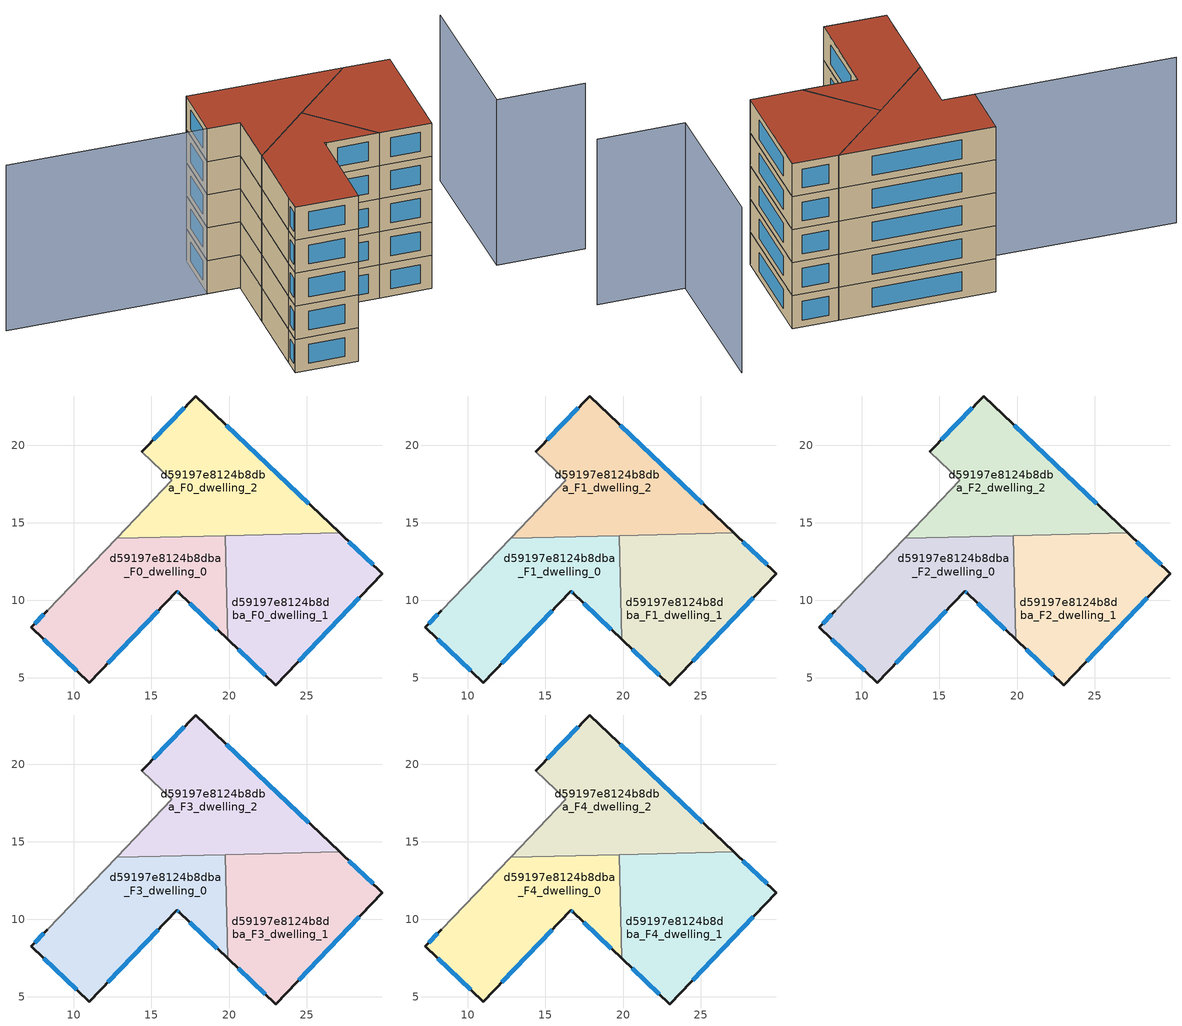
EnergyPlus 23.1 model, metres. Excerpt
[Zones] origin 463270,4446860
d59197e8124b8dba_F0_dwelling_0
 floor ground (EU_floor_Construction): 19.76,14.17 19.91,7.48 16.78,10.46 16.64,10.59 10.99,4.7 7.25,8.25 8.28,9.34 12.76,14.01 z0
 wall outside (EU_wall_Construction): 8.28,9.34 7.25,8.25 10.99,4.7 16.64,10.59 16.78,10.46 19.91,7.48 z0:3
 wall adiabatic (EU_wall_Construction): 12.76,14.01 8.28,9.34 z0:3
 wall to d59197e8124b8dba_F0_dwelling_1 (EU_wall_Construction): 19.91,7.48 19.76,14.17 z0:3
 wall to d59197e8124b8dba_F0_dwelling_2 (EU_wall_Construction): 19.76,14.17 12.76,14.01 z0:3
 window (EU_Window_Construction): 8.05,7.49 10.19,5.46 / 8.06,9.1 7.47,8.49 / 17.45,9.82 19.24,8.12 / 16.67,10.57 16.75,10.49 / 12.2,5.96 15.43,9.33 z0.64:2.36
d59197e8124b8dba_F0_dwelling_1
 floor ground (EU_floor_Construction): 29.87,11.72 23,4.55 19.91,7.48 19.76,14.17 27.12,14.34 z0
 wall outside (EU_wall_Construction): 19.91,7.48 23,4.55 29.87,11.72 27.12,14.34 z0:3
 wall to d59197e8124b8dba_F0_dwelling_2 (EU_wall_Construction): 27.12,14.34 19.76,14.17 z0:3
 window (EU_Window_Construction): 24.47,6.08 28.4,10.18 / 20.57,6.85 22.34,5.18 / 29.28,12.28 27.71,13.78 z0.64:2.36
d59197e8124b8dba_F0_dwelling_2
 floor ground (EU_floor_Construction): 27.12,14.34 12.76,14.01 16.32,17.72 14.39,19.56 17.84,23.16 z0
 wall outside (EU_wall_Construction): 27.12,14.34 17.84,23.16 14.39,19.56 z0:3
 wall adiabatic (EU_wall_Construction): 14.39,19.56 16.32,17.72 12.76,14.01 z0:3
 window (EU_Window_Construction): 25.13,16.23 19.83,21.27 / 17.1,22.39 15.13,20.33 z0.64:2.36
d59197e8124b8dba_F1_dwelling_0
 floor to d59197e8124b8dba_F0_dwelling_0 (EU_floor_Construction): 19.76,14.17 19.91,7.48 16.78,10.46 16.64,10.59 10.99,4.7 7.25,8.25 8.28,9.34 12.76,14.01 z3
 wall outside (EU_wall_Construction): 8.28,9.34 7.25,8.25 10.99,4.7 16.64,10.59 16.78,10.46 19.91,7.48 z3:6
 wall adiabatic (EU_wall_Construction): 12.76,14.01 8.28,9.34 z3:6
 wall to d59197e8124b8dba_F1_dwelling_1 (EU_wall_Construction): 19.91,7.48 19.76,14.17 z3:6
 wall to d59197e8124b8dba_F1_dwelling_2 (EU_wall_Construction): 19.76,14.17 12.76,14.01 z3:6
 window (EU_Window_Construction): 8.05,7.49 10.19,5.46 / 8.06,9.1 7.47,8.49 / 17.45,9.82 19.24,8.12 / 16.67,10.57 16.75,10.49 / 12.2,5.96 15.43,9.33 z3.64:5.36
d59197e8124b8dba_F1_dwelling_1
 floor to d59197e8124b8dba_F0_dwelling_1 (EU_floor_Construction): 29.87,11.72 23,4.55 19.91,7.48 19.76,14.17 27.12,14.34 z3
 wall outside (EU_wall_Construction): 19.91,7.48 23,4.55 29.87,11.72 27.12,14.34 z3:6
 wall to d59197e8124b8dba_F1_dwelling_2 (EU_wall_Construction): 27.12,14.34 19.76,14.17 z3:6
 window (EU_Window_Construction): 24.47,6.08 28.4,10.18 / 20.57,6.85 22.34,5.18 / 29.28,12.28 27.71,13.78 z3.64:5.36
d59197e8124b8dba_F1_dwelling_2
 floor to d59197e8124b8dba_F0_dwelling_2 (EU_floor_Construction): 27.12,14.34 12.76,14.01 16.32,17.72 14.39,19.56 17.84,23.16 z3
 wall outside (EU_wall_Construction): 27.12,14.34 17.84,23.16 14.39,19.56 z3:6
 wall adiabatic (EU_wall_Construction): 14.39,19.56 16.32,17.72 12.76,14.01 z3:6
 window (EU_Window_Construction): 25.13,16.23 19.83,21.27 / 17.1,22.39 15.13,20.33 z3.64:5.36
d59197e8124b8dba_F2_dwelling_0
 floor to d59197e8124b8dba_F1_dwelling_0 (EU_floor_Construction): 19.76,14.17 19.91,7.48 16.78,10.46 16.64,10.59 10.99,4.7 7.25,8.25 8.28,9.34 12.76,14.01 z6
 wall outside (EU_wall_Construction): 8.28,9.34 7.25,8.25 10.99,4.7 16.64,10.59 16.78,10.46 19.91,7.48 z6:9
 wall adiabatic (EU_wall_Construction): 12.76,14.01 8.28,9.34 z6:9
 wall to d59197e8124b8dba_F2_dwelling_1 (EU_wall_Construction): 19.91,7.48 19.76,14.17 z6:9
 wall to d59197e8124b8dba_F2_dwelling_2 (EU_wall_Construction): 19.76,14.17 12.76,14.01 z6:9
 window (EU_Window_Construction): 8.05,7.49 10.19,5.46 / 8.06,9.1 7.47,8.49 / 17.45,9.82 19.24,8.12 / 16.67,10.57 16.75,10.49 / 12.2,5.96 15.43,9.33 z6.64:8.36
d59197e8124b8dba_F2_dwelling_1
 floor to d59197e8124b8dba_F1_dwelling_1 (EU_floor_Construction): 29.87,11.72 23,4.55 19.91,7.48 19.76,14.17 27.12,14.34 z6
 wall outside (EU_wall_Construction): 19.91,7.48 23,4.55 29.87,11.72 27.12,14.34 z6:9
 wall to d59197e8124b8dba_F2_dwelling_2 (EU_wall_Construction): 27.12,14.34 19.76,14.17 z6:9
 window (EU_Window_Construction): 24.47,6.08 28.4,10.18 / 20.57,6.85 22.34,5.18 / 29.28,12.28 27.71,13.78 z6.64:8.36
d59197e8124b8dba_F2_dwelling_2
 floor to d59197e8124b8dba_F1_dwelling_2 (EU_floor_Construction): 27.12,14.34 12.76,14.01 16.32,17.72 14.39,19.56 17.84,23.16 z6
 wall outside (EU_wall_Construction): 27.12,14.34 17.84,23.16 14.39,19.56 z6:9
 wall adiabatic (EU_wall_Construction): 14.39,19.56 16.32,17.72 12.76,14.01 z6:9
 window (EU_Window_Construction): 25.13,16.23 19.83,21.27 / 17.1,22.39 15.13,20.33 z6.64:8.36
d59197e8124b8dba_F3_dwelling_0
 floor to d59197e8124b8dba_F2_dwelling_0 (EU_floor_Construction): 19.76,14.17 19.91,7.48 16.78,10.46 16.64,10.59 10.99,4.7 7.25,8.25 8.28,9.34 12.76,14.01 z9
 wall outside (EU_wall_Construction): 8.28,9.34 7.25,8.25 10.99,4.7 16.64,10.59 16.78,10.46 19.91,7.48 z9:12
 wall adiabatic (EU_wall_Construction): 12.76,14.01 8.28,9.34 z9:12
 wall to d59197e8124b8dba_F3_dwelling_1 (EU_wall_Construction): 19.91,7.48 19.76,14.17 z9:12
 wall to d59197e8124b8dba_F3_dwelling_2 (EU_wall_Construction): 19.76,14.17 12.76,14.01 z9:12
 window (EU_Window_Construction): 8.05,7.49 10.19,5.46 / 8.06,9.1 7.47,8.49 / 17.45,9.82 19.24,8.12 / 16.67,10.57 16.75,10.49 / 12.2,5.96 15.43,9.33 z9.64:11.36
d59197e8124b8dba_F3_dwelling_1
 floor to d59197e8124b8dba_F2_dwelling_1 (EU_floor_Construction): 29.87,11.72 23,4.55 19.91,7.48 19.76,14.17 27.12,14.34 z9
 wall outside (EU_wall_Construction): 19.91,7.48 23,4.55 29.87,11.72 27.12,14.34 z9:12
 wall to d59197e8124b8dba_F3_dwelling_2 (EU_wall_Construction): 27.12,14.34 19.76,14.17 z9:12
 window (EU_Window_Construction): 24.47,6.08 28.4,10.18 / 20.57,6.85 22.34,5.18 / 29.28,12.28 27.71,13.78 z9.64:11.36
d59197e8124b8dba_F3_dwelling_2
 floor to d59197e8124b8dba_F2_dwelling_2 (EU_floor_Construction): 27.12,14.34 12.76,14.01 16.32,17.72 14.39,19.56 17.84,23.16 z9
 wall outside (EU_wall_Construction): 27.12,14.34 17.84,23.16 14.39,19.56 z9:12
 wall adiabatic (EU_wall_Construction): 14.39,19.56 16.32,17.72 12.76,14.01 z9:12
 window (EU_Window_Construction): 25.13,16.23 19.83,21.27 / 17.1,22.39 15.13,20.33 z9.64:11.36
d59197e8124b8dba_F4_dwelling_0
 floor to d59197e8124b8dba_F3_dwelling_0 (EU_floor_Construction): 19.76,14.17 19.91,7.48 16.78,10.46 16.64,10.59 10.99,4.7 7.25,8.25 8.28,9.34 12.76,14.01 z12
 wall outside (EU_wall_Construction): 8.28,9.34 7.25,8.25 10.99,4.7 16.64,10.59 16.78,10.46 19.91,7.48 z12:15
 wall adiabatic (EU_wall_Construction): 12.76,14.01 8.28,9.34 z12:15
 wall to d59197e8124b8dba_F4_dwelling_1 (EU_wall_Construction): 19.91,7.48 19.76,14.17 z12:15
 wall to d59197e8124b8dba_F4_dwelling_2 (EU_wall_Construction): 19.76,14.17 12.76,14.01 z12:15
 window (EU_Window_Construction): 8.05,7.49 10.19,5.46 / 8.06,9.1 7.47,8.49 / 17.45,9.82 19.24,8.12 / 16.67,10.57 16.75,10.49 / 12.2,5.96 15.43,9.33 z12.64:14.36
 roof outside (EU_roof_Construction): 19.91,7.48 19.76,14.17 12.76,14.01 8.28,9.34 7.25,8.25 10.99,4.7 16.64,10.59 16.78,10.46 z15
d59197e8124b8dba_F4_dwelling_1
 floor to d59197e8124b8dba_F3_dwelling_1 (EU_floor_Construction): 29.87,11.72 23,4.55 19.91,7.48 19.76,14.17 27.12,14.34 z12
 wall outside (EU_wall_Construction): 19.91,7.48 23,4.55 29.87,11.72 27.12,14.34 z12:15
 wall to d59197e8124b8dba_F4_dwelling_2 (EU_wall_Construction): 27.12,14.34 19.76,14.17 z12:15
 window (EU_Window_Construction): 24.47,6.08 28.4,10.18 / 20.57,6.85 22.34,5.18 / 29.28,12.28 27.71,13.78 z12.64:14.36
 roof outside (EU_roof_Construction): 23,4.55 29.87,11.72 27.12,14.34 19.76,14.17 19.91,7.48 z15
d59197e8124b8dba_F4_dwelling_2
 floor to d59197e8124b8dba_F3_dwelling_2 (EU_floor_Construction): 27.12,14.34 12.76,14.01 16.32,17.72 14.39,19.56 17.84,23.16 z12
 wall outside (EU_wall_Construction): 27.12,14.34 17.84,23.16 14.39,19.56 z12:15
 wall adiabatic (EU_wall_Construction): 14.39,19.56 16.32,17.72 12.76,14.01 z12:15
 window (EU_Window_Construction): 25.13,16.23 19.83,21.27 / 17.1,22.39 15.13,20.33 z12.64:14.36
 roof outside (EU_roof_Construction): 27.12,14.34 17.84,23.16 14.39,19.56 16.32,17.72 12.76,14.01 z15
shading: 33.61,-3.3 28.35,1.66 / 28.35,1.66 37.32,11.18 / 2.47,30.9 16.32,17.72 / 16.32,17.72 8.31,9.3 z0:15
[Building]
EU S2 Campaign: North Axis=0; Terrain=City; Solar Distribution=FullExterior
[Site:Location]
Yerevan-Zvartnots.Intl.AP: Latitude=40.15; Longitude=44.383; Time Zone=4; Elevation=854
[SizingPeriod:WeatherFileDays]
AnnualSizingPeriod: Begin Month=1; Begin Day of Month=1; End Month=12; End Day of Month=31; Day of Week for Start Day=Monday; Use Weather File Daylight Saving Period=No; Use Weather File Rain and Snow Indicators=No
[MATERIAL]
EU_InternalMass_Material: Roughness=MediumRough; Thickness=0.1; Conductivity=1; Density=1800; Specific Heat=900; Thermal Absorptance=0.9; Solar Absorptance=0.7; Visible Absorptance=0.7
[MATERIAL:NOMASS] Roughness=MediumRough; Thermal Absorptance=0.9; Solar Absorptance=0.7; Visible Absorptance=0.7
Name | Thermal Resistance
EU_wall_NoMass | 1.05043
EU_roof_NoMass | 1.45357
EU_floor_NoMass | 0.478065
[WINDOWMATERIAL:SIMPLEGLAZINGSYSTEM]
EU_Window_SimpleGlazing: UFactor=2.5566; Solar Heat Gain Coefficient=0.75; Visible Transmittance=0.75
[CONSTRUCTION]
EU_wall_Construction: EU_wall_NoMass
EU_roof_Construction: EU_roof_NoMass
EU_floor_Construction: EU_floor_NoMass
EU_Window_Construction: EU_Window_SimpleGlazing
EU_InternalMass_Construction: EU_InternalMass_Material
[ZONE] Type=1; Multiplier=1; Ceiling Height=autocalculate; Floor Area=autocalculate; Part of Total Floor Area=Yes
Name | Volume
d59197e8124b8dba_F0_dwelling_0; d59197e8124b8dba_F1_dwelling_0; d59197e8124b8dba_F2_dwelling_0; d59197e8124b8dba_F3_dwelling_0; d59197e8124b8dba_F4_dwelling_0; d59197e8124b8dba_F0_dwelling_1; d59197e8124b8dba_F1_dwelling_1; d59197e8124b8dba_F2_dwelling_1; d59197e8124b8dba_F3_dwelling_1; d59197e8124b8dba_F4_dwelling_1 | 194.03
d59197e8124b8dba_F0_dwelling_2; d59197e8124b8dba_F1_dwelling_2; d59197e8124b8dba_F2_dwelling_2; d59197e8124b8dba_F3_dwelling_2; d59197e8124b8dba_F4_dwelling_2 | 194.008
[INTERNALMASS] Construction=EU_InternalMass_Construction
Name | Zone or ZoneList | Surface Area
d59197e8124b8dba_F0_dwelling_0_EU_InternalMass | d59197e8124b8dba_F0_dwelling_0 | 64.6778
d59197e8124b8dba_F0_dwelling_1_EU_InternalMass | d59197e8124b8dba_F0_dwelling_1 | 64.6779
d59197e8124b8dba_F0_dwelling_2_EU_InternalMass | d59197e8124b8dba_F0_dwelling_2 | 64.6692
d59197e8124b8dba_F1_dwelling_0_EU_InternalMass | d59197e8124b8dba_F1_dwelling_0 | 64.6778
d59197e8124b8dba_F1_dwelling_1_EU_InternalMass | d59197e8124b8dba_F1_dwelling_1 | 64.6779
d59197e8124b8dba_F1_dwelling_2_EU_InternalMass | d59197e8124b8dba_F1_dwelling_2 | 64.6692
d59197e8124b8dba_F2_dwelling_0_EU_InternalMass | d59197e8124b8dba_F2_dwelling_0 | 64.6778
d59197e8124b8dba_F2_dwelling_1_EU_InternalMass | d59197e8124b8dba_F2_dwelling_1 | 64.6779
d59197e8124b8dba_F2_dwelling_2_EU_InternalMass | d59197e8124b8dba_F2_dwelling_2 | 64.6692
d59197e8124b8dba_F3_dwelling_0_EU_InternalMass | d59197e8124b8dba_F3_dwelling_0 | 64.6778
d59197e8124b8dba_F3_dwelling_1_EU_InternalMass | d59197e8124b8dba_F3_dwelling_1 | 64.6779
d59197e8124b8dba_F3_dwelling_2_EU_InternalMass | d59197e8124b8dba_F3_dwelling_2 | 64.6692
d59197e8124b8dba_F4_dwelling_0_EU_InternalMass | d59197e8124b8dba_F4_dwelling_0 | 64.6778
d59197e8124b8dba_F4_dwelling_1_EU_InternalMass | d59197e8124b8dba_F4_dwelling_1 | 64.6779
d59197e8124b8dba_F4_dwelling_2_EU_InternalMass | d59197e8124b8dba_F4_dwelling_2 | 64.6692
[OTHEREQUIPMENT] Fuel Type=Electricity; Design Level Calculation Method=Watts/Area; Power per Zone Floor Area=1; Fraction Latent=0; Fraction Radiant=0; Fraction Lost=0; Carbon Dioxide Generation Rate=0; EndUse Subcategory=EU_Step8_InternalGains
Name | Zone or ZoneList or Space or SpaceList | Schedule
EU_Step8_InternalGain_d59197e8124b8dba_F0_dwelling_0_f000 | d59197e8124b8dba_F0_dwelling_0 | EU_Step8_GainSchedule_d59197e8124b8dba_F0_dwelling_0_f000
EU_Step8_InternalGain_d59197e8124b8dba_F0_dwelling_1_f000 | d59197e8124b8dba_F0_dwelling_1 | EU_Step8_GainSchedule_d59197e8124b8dba_F0_dwelling_1_f000
EU_Step8_InternalGain_d59197e8124b8dba_F0_dwelling_2_f000 | d59197e8124b8dba_F0_dwelling_2 | EU_Step8_GainSchedule_d59197e8124b8dba_F0_dwelling_2_f000
EU_Step8_InternalGain_d59197e8124b8dba_F1_dwelling_0_f000 | d59197e8124b8dba_F1_dwelling_0 | EU_Step8_GainSchedule_d59197e8124b8dba_F1_dwelling_0_f000
EU_Step8_InternalGain_d59197e8124b8dba_F1_dwelling_1_f000 | d59197e8124b8dba_F1_dwelling_1 | EU_Step8_GainSchedule_d59197e8124b8dba_F1_dwelling_1_f000
EU_Step8_InternalGain_d59197e8124b8dba_F1_dwelling_2_f000 | d59197e8124b8dba_F1_dwelling_2 | EU_Step8_GainSchedule_d59197e8124b8dba_F1_dwelling_2_f000
EU_Step8_InternalGain_d59197e8124b8dba_F2_dwelling_0_f000 | d59197e8124b8dba_F2_dwelling_0 | EU_Step8_GainSchedule_d59197e8124b8dba_F2_dwelling_0_f000
EU_Step8_InternalGain_d59197e8124b8dba_F2_dwelling_1_f000 | d59197e8124b8dba_F2_dwelling_1 | EU_Step8_GainSchedule_d59197e8124b8dba_F2_dwelling_1_f000
EU_Step8_InternalGain_d59197e8124b8dba_F2_dwelling_2_f000 | d59197e8124b8dba_F2_dwelling_2 | EU_Step8_GainSchedule_d59197e8124b8dba_F2_dwelling_2_f000
EU_Step8_InternalGain_d59197e8124b8dba_F3_dwelling_0_f000 | d59197e8124b8dba_F3_dwelling_0 | EU_Step8_GainSchedule_d59197e8124b8dba_F3_dwelling_0_f000
EU_Step8_InternalGain_d59197e8124b8dba_F3_dwelling_1_f000 | d59197e8124b8dba_F3_dwelling_1 | EU_Step8_GainSchedule_d59197e8124b8dba_F3_dwelling_1_f000
EU_Step8_InternalGain_d59197e8124b8dba_F3_dwelling_2_f000 | d59197e8124b8dba_F3_dwelling_2 | EU_Step8_GainSchedule_d59197e8124b8dba_F3_dwelling_2_f000
EU_Step8_InternalGain_d59197e8124b8dba_F4_dwelling_0_f000 | d59197e8124b8dba_F4_dwelling_0 | EU_Step8_GainSchedule_d59197e8124b8dba_F4_dwelling_0_f000
EU_Step8_InternalGain_d59197e8124b8dba_F4_dwelling_1_f000 | d59197e8124b8dba_F4_dwelling_1 | EU_Step8_GainSchedule_d59197e8124b8dba_F4_dwelling_1_f000
EU_Step8_InternalGain_d59197e8124b8dba_F4_dwelling_2_f000 | d59197e8124b8dba_F4_dwelling_2 | EU_Step8_GainSchedule_d59197e8124b8dba_F4_dwelling_2_f000
[ZONEVENTILATION:DESIGNFLOWRATE] Schedule=EU_AlwaysOn; Design Flow Rate Calculation Method=AirChanges/Hour; Air Changes per Hour=0.557805; Ventilation Type=Natural; Fan Pressure Rise=0; Fan Total Efficiency=1; Constant Term Coefficient=1; Temperature Term Coefficient=0; Velocity Term Coefficient=0; Velocity Squared Term Coefficient=0; Minimum Indoor Temperature=-100; Maximum Indoor Temperature=100; Delta Temperature=-100; Minimum Outdoor Temperature=-100; Maximum Outdoor Temperature=100; Maximum Wind Speed=40
Name | Zone or ZoneList or Space or SpaceList
EU_ConstantAir_d59197e8124b8dba_F0_dwelling_0 | d59197e8124b8dba_F0_dwelling_0
EU_ConstantAir_d59197e8124b8dba_F0_dwelling_1 | d59197e8124b8dba_F0_dwelling_1
EU_ConstantAir_d59197e8124b8dba_F0_dwelling_2 | d59197e8124b8dba_F0_dwelling_2
EU_ConstantAir_d59197e8124b8dba_F1_dwelling_0 | d59197e8124b8dba_F1_dwelling_0
EU_ConstantAir_d59197e8124b8dba_F1_dwelling_1 | d59197e8124b8dba_F1_dwelling_1
EU_ConstantAir_d59197e8124b8dba_F1_dwelling_2 | d59197e8124b8dba_F1_dwelling_2
EU_ConstantAir_d59197e8124b8dba_F2_dwelling_0 | d59197e8124b8dba_F2_dwelling_0
EU_ConstantAir_d59197e8124b8dba_F2_dwelling_1 | d59197e8124b8dba_F2_dwelling_1
EU_ConstantAir_d59197e8124b8dba_F2_dwelling_2 | d59197e8124b8dba_F2_dwelling_2
EU_ConstantAir_d59197e8124b8dba_F3_dwelling_0 | d59197e8124b8dba_F3_dwelling_0
EU_ConstantAir_d59197e8124b8dba_F3_dwelling_1 | d59197e8124b8dba_F3_dwelling_1
EU_ConstantAir_d59197e8124b8dba_F3_dwelling_2 | d59197e8124b8dba_F3_dwelling_2
EU_ConstantAir_d59197e8124b8dba_F4_dwelling_0 | d59197e8124b8dba_F4_dwelling_0
EU_ConstantAir_d59197e8124b8dba_F4_dwelling_1 | d59197e8124b8dba_F4_dwelling_1
EU_ConstantAir_d59197e8124b8dba_F4_dwelling_2 | d59197e8124b8dba_F4_dwelling_2
[HVACTEMPLATE:THERMOSTAT] Constant Heating Setpoint=20; Constant Cooling Setpoint=50
EU_HeatOnly_d59197e8124b8dba_F0_dwelling_0; EU_HeatOnly_d59197e8124b8dba_F0_dwelling_1; EU_HeatOnly_d59197e8124b8dba_F0_dwelling_2; EU_HeatOnly_d59197e8124b8dba_F1_dwelling_0; EU_HeatOnly_d59197e8124b8dba_F1_dwelling_1; EU_HeatOnly_d59197e8124b8dba_F1_dwelling_2; EU_HeatOnly_d59197e8124b8dba_F2_dwelling_0; EU_HeatOnly_d59197e8124b8dba_F2_dwelling_1; EU_HeatOnly_d59197e8124b8dba_F2_dwelling_2; EU_HeatOnly_d59197e8124b8dba_F3_dwelling_0; EU_HeatOnly_d59197e8124b8dba_F3_dwelling_1; EU_HeatOnly_d59197e8124b8dba_F3_dwelling_2; EU_HeatOnly_d59197e8124b8dba_F4_dwelling_0; EU_HeatOnly_d59197e8124b8dba_F4_dwelling_1; EU_HeatOnly_d59197e8124b8dba_F4_dwelling_2
[HVACTEMPLATE:ZONE:IDEALLOADSAIRSYSTEM] System Availability Schedule=EU_AlwaysOn; Maximum Heating Supply Air Temperature=50; Minimum Cooling Supply Air Temperature=13; Maximum Heating Supply Air Humidity Ratio=0.0156; Minimum Cooling Supply Air Humidity Ratio=0.0077; Heating Limit=NoLimit; Cooling Limit=NoLimit; Heating Availability Schedule=EU_AlwaysOn; Cooling Availability Schedule=EU_CoolingOff; Dehumidification Control Type=ConstantSensibleHeatRatio; Cooling Sensible Heat Ratio=0.7; Dehumidification Setpoint=60; Humidification Control Type=None; Humidification Setpoint=30; Outdoor Air Method=None; Outdoor Air Flow Rate per Person=0.00944; Outdoor Air Flow Rate per Zone Floor Area=0; Outdoor Air Flow Rate per Zone=0; Demand Controlled Ventilation Type=None; Outdoor Air Economizer Type=NoEconomizer; Heat Recovery Type=None; Sensible Heat Recovery Effectiveness=0.7; Latent Heat Recovery Effectiveness=0.65
Name | Template Thermostat
d59197e8124b8dba_F0_dwelling_0 | EU_HeatOnly_d59197e8124b8dba_F0_dwelling_0
d59197e8124b8dba_F0_dwelling_1 | EU_HeatOnly_d59197e8124b8dba_F0_dwelling_1
d59197e8124b8dba_F0_dwelling_2 | EU_HeatOnly_d59197e8124b8dba_F0_dwelling_2
d59197e8124b8dba_F1_dwelling_0 | EU_HeatOnly_d59197e8124b8dba_F1_dwelling_0
d59197e8124b8dba_F1_dwelling_1 | EU_HeatOnly_d59197e8124b8dba_F1_dwelling_1
d59197e8124b8dba_F1_dwelling_2 | EU_HeatOnly_d59197e8124b8dba_F1_dwelling_2
d59197e8124b8dba_F2_dwelling_0 | EU_HeatOnly_d59197e8124b8dba_F2_dwelling_0
d59197e8124b8dba_F2_dwelling_1 | EU_HeatOnly_d59197e8124b8dba_F2_dwelling_1
d59197e8124b8dba_F2_dwelling_2 | EU_HeatOnly_d59197e8124b8dba_F2_dwelling_2
d59197e8124b8dba_F3_dwelling_0 | EU_HeatOnly_d59197e8124b8dba_F3_dwelling_0
d59197e8124b8dba_F3_dwelling_1 | EU_HeatOnly_d59197e8124b8dba_F3_dwelling_1
d59197e8124b8dba_F3_dwelling_2 | EU_HeatOnly_d59197e8124b8dba_F3_dwelling_2
d59197e8124b8dba_F4_dwelling_0 | EU_HeatOnly_d59197e8124b8dba_F4_dwelling_0
d59197e8124b8dba_F4_dwelling_1 | EU_HeatOnly_d59197e8124b8dba_F4_dwelling_1
d59197e8124b8dba_F4_dwelling_2 | EU_HeatOnly_d59197e8124b8dba_F4_dwelling_2
[SIZING:ZONE] Zone Cooling Design Supply Air Temperature Input Method=SupplyAirTemperature; Zone Cooling Design Supply Air Temperature=13; Zone Heating Design Supply Air Temperature Input Method=SupplyAirTemperature; Zone Heating Design Supply Air Temperature=50; Zone Cooling Design Supply Air Humidity Ratio=0.008; Zone Heating Design Supply Air Humidity Ratio=0.008; Cooling Design Air Flow Method=DesignDay; Cooling Design Air Flow Rate=0; Cooling Minimum Air Flow per Zone Floor Area=0.000762; Cooling Minimum Air Flow=0; Cooling Minimum Air Flow Fraction=0.2; Heating Design Air Flow Method=DesignDay; Heating Design Air Flow Rate=0; Heating Maximum Air Flow per Zone Floor Area=0.002032; Heating Maximum Air Flow=0.141576; Heating Maximum Air Flow Fraction=0.3; Account for Dedicated Outdoor Air System=No; Dedicated Outdoor Air System Control Strategy=NeutralSupplyAir; Dedicated Outdoor Air Low Setpoint Temperature for Design=autosize; Dedicated Outdoor Air High Setpoint Temperature for Design=autosize; Zone Load Sizing Method=Sensible Load Only No Latent Load; Zone Latent Cooling Design Supply Air Humidity Ratio Input Method=HumidityRatioDifference; Zone Cooling Design Supply Air Humidity Ratio Difference=0.005; Zone Latent Heating Design Supply Air Humidity Ratio Input Method=HumidityRatioDifference; Zone Humidification Design Supply Air Humidity Ratio Difference=0.005
d59197e8124b8dba_F0_dwelling_0; d59197e8124b8dba_F0_dwelling_1; d59197e8124b8dba_F0_dwelling_2; d59197e8124b8dba_F1_dwelling_0; d59197e8124b8dba_F1_dwelling_1; d59197e8124b8dba_F1_dwelling_2; d59197e8124b8dba_F2_dwelling_0; d59197e8124b8dba_F2_dwelling_1; d59197e8124b8dba_F2_dwelling_2; d59197e8124b8dba_F3_dwelling_0; d59197e8124b8dba_F3_dwelling_1; d59197e8124b8dba_F3_dwelling_2; d59197e8124b8dba_F4_dwelling_0; d59197e8124b8dba_F4_dwelling_1; d59197e8124b8dba_F4_dwelling_2
[SCHEDULE:CONSTANT]
Name | Hourly Value
EU_AlwaysOn | 1
EU_CoolingOff | 0
[SCHEDULE:FILE] Column Number=1; Rows to Skip at Top=0; Number of Hours of Data=8760; Column Separator=Comma; Interpolate to Timestep=No; Minutes per Item=60; Adjust Schedule for Daylight Savings=Yes
Name | File
EU_Step8_GainSchedule_d59197e8124b8dba_F0_dwelling_0_f000 | ../../schedules/d59197e8124b8dba/d59197e8124b8dba_F0_dwelling_0_f000_gain.csv
EU_Step8_GainSchedule_d59197e8124b8dba_F0_dwelling_1_f000 | ../../schedules/d59197e8124b8dba/d59197e8124b8dba_F0_dwelling_1_f000_gain.csv
EU_Step8_GainSchedule_d59197e8124b8dba_F0_dwelling_2_f000 | ../../schedules/d59197e8124b8dba/d59197e8124b8dba_F0_dwelling_2_f000_gain.csv
EU_Step8_GainSchedule_d59197e8124b8dba_F1_dwelling_0_f000 | ../../schedules/d59197e8124b8dba/d59197e8124b8dba_F1_dwelling_0_f000_gain.csv
EU_Step8_GainSchedule_d59197e8124b8dba_F1_dwelling_1_f000 | ../../schedules/d59197e8124b8dba/d59197e8124b8dba_F1_dwelling_1_f000_gain.csv
EU_Step8_GainSchedule_d59197e8124b8dba_F1_dwelling_2_f000 | ../../schedules/d59197e8124b8dba/d59197e8124b8dba_F1_dwelling_2_f000_gain.csv
EU_Step8_GainSchedule_d59197e8124b8dba_F2_dwelling_0_f000 | ../../schedules/d59197e8124b8dba/d59197e8124b8dba_F2_dwelling_0_f000_gain.csv
EU_Step8_GainSchedule_d59197e8124b8dba_F2_dwelling_1_f000 | ../../schedules/d59197e8124b8dba/d59197e8124b8dba_F2_dwelling_1_f000_gain.csv
EU_Step8_GainSchedule_d59197e8124b8dba_F2_dwelling_2_f000 | ../../schedules/d59197e8124b8dba/d59197e8124b8dba_F2_dwelling_2_f000_gain.csv
EU_Step8_GainSchedule_d59197e8124b8dba_F3_dwelling_0_f000 | ../../schedules/d59197e8124b8dba/d59197e8124b8dba_F3_dwelling_0_f000_gain.csv
EU_Step8_GainSchedule_d59197e8124b8dba_F3_dwelling_1_f000 | ../../schedules/d59197e8124b8dba/d59197e8124b8dba_F3_dwelling_1_f000_gain.csv
EU_Step8_GainSchedule_d59197e8124b8dba_F3_dwelling_2_f000 | ../../schedules/d59197e8124b8dba/d59197e8124b8dba_F3_dwelling_2_f000_gain.csv
EU_Step8_GainSchedule_d59197e8124b8dba_F4_dwelling_0_f000 | ../../schedules/d59197e8124b8dba/d59197e8124b8dba_F4_dwelling_0_f000_gain.csv
EU_Step8_GainSchedule_d59197e8124b8dba_F4_dwelling_1_f000 | ../../schedules/d59197e8124b8dba/d59197e8124b8dba_F4_dwelling_1_f000_gain.csv
EU_Step8_GainSchedule_d59197e8124b8dba_F4_dwelling_2_f000 | ../../schedules/d59197e8124b8dba/d59197e8124b8dba_F4_dwelling_2_f000_gain.csv
